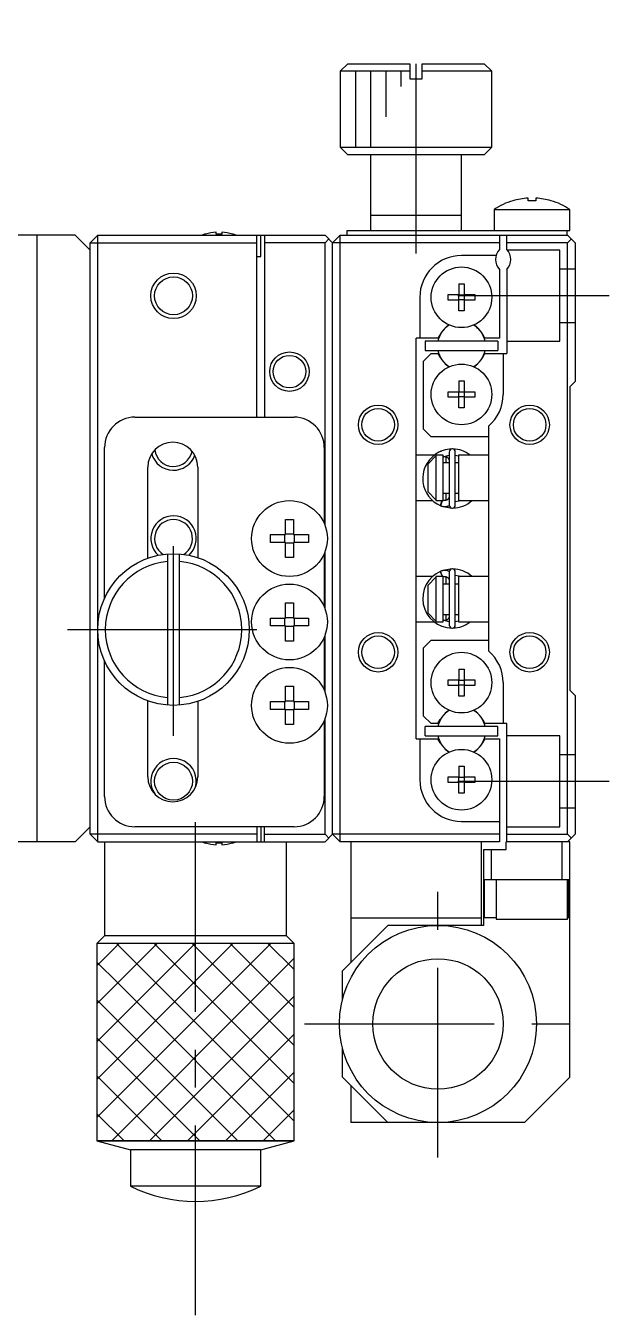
# Model space of a CAD drawing. Extents: x -214 to 398, y -1 to 455.
# Drawn here: x 261.5 to 300, y 191.5 to 276.5 of the extents above; entities that cross this region are included whole.
import ezdxf

# ---------------------------------------------------------------- set-up
doc = ezdxf.new("R2010")
doc.units = 0
doc.header["$LTSCALE"] = 10
doc.linetypes.add('CENTER', pattern=[2, 1.25, -0.25, 0.25, -0.25])
doc.linetypes.add('DASHED', pattern=[3.5, 2, -1.5])
doc.layers.get('0').update_dxf_attribs({"linetype": 'CONTINUOUS'})
doc.layers.add('CENTER', color=1, linetype='CENTER')

msp = doc.modelspace()

# ---------------------------------------------------------------- linework, layer by layer
at = {"color": 7, "linetype": 'CONTINUOUS'}
for p, q in [((282.71172, 274.046626), (282.21172, 273.546626)), ((282.71172, 274.046626), (286.81172, 274.046626)), ((286.81172, 274.046626), (286.81172, 273.046626)), ((287.61172, 274.046626), (291.71172, 274.046626)), ((287.61172, 273.046626), (287.61172, 274.046626)), ((292.21172, 273.546626), (291.71172, 274.046626)), ((286.81172, 273.546626), (282.21172, 273.546626)), ((282.21172, 273.546626), (282.21172, 268.546626)), ((286.81172, 273.046626), (287.61172, 273.046626)), ((292.21172, 273.546626), (287.61172, 273.546626)), ((292.21172, 268.546626), (292.21172, 273.546626)), ((282.21172, 268.546626), (292.21172, 268.546626)), ((282.21172, 268.546626), (282.71172, 268.046626)), ((291.71172, 268.046626), (282.71172, 268.046626)), ((284.21172, 268.046626), (284.21172, 263.046626)), ((290.21172, 263.046626), (290.21172, 268.046626)), ((291.71172, 268.046626), (292.21172, 268.546626)), ((292.36172, 264.438283), (297.36172, 264.438283)), ((292.36172, 264.438283), (292.36172, 263.046626)), ((293.603131, 265.009206), (293.599788, 265.016062)), ((294.60172, 265.009206), (294.60172, 265.181578)), ((295.12172, 265.009206), (294.60172, 265.009206)), ((295.12172, 265.181578), (295.12172, 265.009206)), ((296.123653, 265.016062), (296.12031, 265.009206)), ((297.36172, 263.046626), (297.36172, 264.438283)), ((290.21172, 264.046626), (284.21172, 264.046626)), ((264.71172, 262.746626), (191.21172, 262.746626)), ((262.21172, 222.746626), (262.21172, 262.746626)), ((265.71172, 261.746626), (264.71172, 262.746626)), ((265.71172, 262.246626), (266.21172, 262.746626)), ((266.21172, 262.746626), (281.21172, 262.746626)), ((266.21172, 222.746626), (266.21172, 262.746626)), ((273.325359, 262.816147), (273.323105, 262.82077)), ((274.03172, 262.816147), (274.03172, 262.936485)), ((274.39172, 262.816147), (274.03172, 262.816147)), ((274.39172, 262.936485), (274.39172, 262.816147)), ((275.100336, 262.82077), (275.098082, 262.816147)), ((276.71172, 250.746626), (276.71172, 262.746626)), ((276.96172, 261.346626), (276.96172, 262.746626)), ((277.21172, 262.746626), (277.21172, 250.746626)), ((281.21172, 262.746626), (281.71172, 262.246626)), ((282.21172, 262.746626), (281.71172, 262.246626)), ((282.21172, 262.746626), (297.21172, 262.746626)), ((282.21172, 222.746626), (282.21172, 262.746626)), ((282.66172, 262.746626), (282.66172, 263.046626)), ((282.66172, 263.046626), (297.36172, 263.046626)), ((292.71172, 262.746626), (292.71172, 261.808064)), ((293.21172, 261.808064), (293.21172, 262.746626)), ((297.16172, 263.046626), (297.16172, 262.746626)), ((297.21172, 262.746626), (297.71172, 262.246626)), ((265.71172, 223.246626), (265.71172, 262.246626)), ((265.71172, 262.246626), (276.71172, 262.246626)), ((281.21172, 262.246626), (277.21172, 262.246626)), ((281.46172, 262.496626), (281.21172, 262.246626)), ((281.21172, 243.599562), (281.21172, 262.246626)), ((281.71172, 223.246626), (281.71172, 262.246626)), ((292.71172, 262.246626), (281.71172, 262.246626)), ((297.21172, 262.246626), (293.21172, 262.246626)), ((297.46172, 262.496626), (297.21172, 262.246626)), ((297.21172, 223.246626), (297.21172, 262.246626)), ((297.71172, 262.246626), (297.71172, 253.096626)), ((276.71172, 261.346626), (276.96172, 261.346626)), ((292.493475, 261.396626), (290.21172, 261.396626)), ((292.71172, 260.485188), (292.71172, 255.946626)), ((293.21172, 260.485188), (293.21172, 254.946626)), ((290.03172, 259.532987), (290.39172, 259.532987)), ((290.03172, 259.532987), (290.03172, 258.826626)), ((290.39172, 259.532987), (290.39172, 258.826626)), ((287.46172, 258.646626), (287.46172, 255.946626)), ((289.325359, 258.466626), (289.325359, 258.826626)), ((289.325359, 258.826626), (290.03172, 258.826626)), ((290.03172, 258.466626), (289.325359, 258.466626)), ((290.042093, 258.816254), (290.03172, 258.826626)), ((290.042093, 258.476998), (290.03172, 258.466626)), ((290.03172, 257.760264), (290.03172, 258.466626)), ((290.042093, 258.816254), (290.381348, 258.816254)), ((290.042093, 258.476998), (290.042093, 258.816254)), ((290.381348, 258.476998), (290.042093, 258.476998)), ((290.381348, 258.816254), (290.39172, 258.826626)), ((290.381348, 258.816254), (290.381348, 258.476998)), ((290.381348, 258.476998), (290.39172, 258.466626)), ((290.39172, 258.826626), (291.098082, 258.826626)), ((290.39172, 258.466626), (290.39172, 257.760264)), ((291.098082, 258.466626), (290.39172, 258.466626)), ((291.098082, 258.826626), (291.098082, 258.466626)), ((290.39172, 257.760264), (290.03172, 257.760264)), ((287.21172, 229.546626), (287.21172, 255.946626)), ((288.660915, 255.946626), (287.21172, 255.946626)), ((288.811081, 256.206721), (288.660915, 255.946626)), ((291.762526, 255.946626), (291.61236, 256.206721)), ((292.71172, 255.946626), (291.762526, 255.946626)), ((287.81172, 255.746626), (287.81172, 255.146626)), ((292.61172, 255.746626), (287.81172, 255.746626)), ((287.81172, 255.146626), (292.61172, 255.146626)), ((292.61172, 255.746626), (292.61172, 255.146626)), ((288.21172, 254.946626), (287.71172, 254.446626)), ((287.71172, 249.946626), (287.71172, 254.446626)), ((288.21172, 254.946626), (288.660915, 254.946626)), ((288.660915, 254.946626), (288.811081, 254.686531)), ((291.61236, 254.686531), (291.762526, 254.946626)), ((291.762526, 254.946626), (293.21172, 254.946626)), ((292.96172, 254.946626), (292.96172, 252.246626)), ((290.03172, 253.132987), (290.39172, 253.132987)), ((290.03172, 253.132987), (290.03172, 252.426626)), ((290.39172, 253.132987), (290.39172, 252.426626)), ((297.36172, 252.746626), (297.71172, 253.096626)), ((297.36172, 252.746626), (297.36172, 232.746626)), ((289.325359, 252.066626), (289.325359, 252.426626)), ((289.325359, 252.426626), (290.03172, 252.426626)), ((290.03172, 252.066626), (289.325359, 252.066626)), ((290.042093, 252.416254), (290.03172, 252.426626)), ((290.042093, 252.076998), (290.03172, 252.066626)), ((290.03172, 251.360264), (290.03172, 252.066626)), ((290.042093, 252.416254), (290.381348, 252.416254)), ((290.042093, 252.076998), (290.042093, 252.416254)), ((290.381348, 252.076998), (290.042093, 252.076998)), ((290.381348, 252.416254), (290.39172, 252.426626)), ((290.381348, 252.416254), (290.381348, 252.076998)), ((290.381348, 252.076998), (290.39172, 252.066626)), ((290.39172, 252.426626), (291.098082, 252.426626)), ((290.39172, 252.066626), (290.39172, 251.360264)), ((291.098082, 252.066626), (290.39172, 252.066626)), ((291.098082, 252.426626), (291.098082, 252.066626)), ((290.39172, 251.360264), (290.03172, 251.360264)), ((268.66172, 250.746626), (279.16172, 250.746626)), ((287.71172, 249.946626), (288.21172, 249.446626)), ((292.01172, 235.325688), (292.01172, 250.167563)), ((292.01172, 249.446626), (288.21172, 249.446626)), ((266.66172, 238.819667), (266.66172, 248.746626)), ((281.16172, 248.746626), (281.16172, 243.726422)), ((288.421386, 248.246626), (287.21172, 248.246626)), ((289.01172, 248.246626), (288.51172, 248.246626)), ((288.51172, 248.246626), (288.51172, 245.246626)), ((288.842207, 248.492945), (288.80281, 248.475657)), ((288.83755, 248.489632), (288.833116, 248.489049)), ((288.896827, 248.514714), (288.841663, 248.493987)), ((289.011606, 248.132437), (289.405179, 248.23791)), ((289.01172, 245.246626), (289.01172, 248.246626)), ((289.405239, 248.449704), (289.405239, 244.949704)), ((289.805239, 244.949704), (289.805239, 248.449704)), ((289.805293, 248.237597), (290.01184, 248.196392)), ((290.01172, 248.246626), (290.01172, 245.246626)), ((292.01172, 248.246626), (290.01172, 248.246626)), ((269.51172, 241.448753), (269.51172, 247.446626)), ((272.81172, 247.446626), (272.81172, 241.483713)), ((288.01172, 247.663141), (288.51172, 248.192309)), ((288.01172, 245.830111), (288.01172, 247.663141)), ((288.998216, 248.125896), (289.01246, 248.131514)), ((289.405239, 247.746626), (289.01172, 247.746626)), ((289.01246, 248.131514), (289.026476, 248.136217)), ((289.026476, 248.136217), (289.04072, 248.140199)), ((289.04072, 248.140199), (289.055156, 248.143447)), ((289.055156, 248.143447), (289.069745, 248.145951)), ((289.069745, 248.145951), (289.084449, 248.147702)), ((289.084449, 248.147702), (289.099228, 248.148694)), ((289.099228, 248.148694), (289.114043, 248.148925)), ((289.114043, 248.148925), (289.128854, 248.148392)), ((289.128854, 248.148392), (289.143619, 248.147097)), ((289.143619, 248.147097), (289.1583, 248.145045)), ((289.1583, 248.145045), (289.172857, 248.14224)), ((289.172857, 248.14224), (289.187251, 248.138692)), ((289.187251, 248.138692), (289.201443, 248.134412)), ((289.201443, 248.134412), (289.215396, 248.129411)), ((289.21172, 247.746626), (289.21172, 248.1312)), ((289.215396, 248.129411), (289.229073, 248.123707)), ((289.229073, 248.123707), (289.24244, 248.117315)), ((289.24244, 248.117315), (289.255462, 248.110254)), ((289.255462, 248.110254), (289.268107, 248.102545)), ((289.268107, 248.102545), (289.280344, 248.094211)), ((289.280344, 248.094211), (289.292143, 248.085275)), ((289.292143, 248.085275), (289.303476, 248.075761)), ((289.303476, 248.075761), (289.314317, 248.065696)), ((289.314317, 248.065696), (289.32464, 248.055108)), ((289.32464, 248.055108), (289.334422, 248.044024)), ((289.334422, 248.044024), (289.343641, 248.032473)), ((289.343641, 248.032473), (289.352278, 248.020485)), ((289.352278, 248.020485), (289.360314, 248.008091)), ((289.360314, 248.008091), (289.36773, 247.995322)), ((289.36773, 247.995322), (289.374513, 247.982209)), ((289.374513, 247.982209), (289.380648, 247.968785)), ((289.380648, 247.968785), (289.386121, 247.955081)), ((289.386121, 247.955081), (289.390923, 247.941132)), ((289.390923, 247.941132), (289.395044, 247.926969)), ((289.395044, 247.926969), (289.398474, 247.912627)), ((289.398474, 247.912627), (289.401209, 247.89814)), ((289.401209, 247.89814), (289.403242, 247.88354)), ((289.403242, 247.88354), (289.404569, 247.868862)), ((289.404569, 247.868862), (289.405189, 247.85414)), ((289.405189, 247.85414), (289.405239, 247.848817)), ((290.01172, 247.746626), (289.805239, 247.746626)), ((288.51172, 245.300943), (288.01172, 245.830111)), ((289.01172, 245.746626), (289.405239, 245.746626)), ((289.21172, 245.268296), (289.21172, 245.746626)), ((289.805239, 245.746626), (290.01172, 245.746626)), ((287.21172, 245.246626), (288.307922, 245.246626)), ((288.51172, 245.246626), (289.01172, 245.246626)), ((288.832271, 244.910764), (288.841701, 244.906728)), ((288.832854, 244.91042), (288.901009, 245.144155)), ((288.837787, 244.92901), (288.837233, 244.922026)), ((288.837233, 244.922026), (288.83725, 244.916196)), ((288.83725, 244.916196), (288.837836, 244.91156)), ((288.838907, 244.937099), (288.837787, 244.92901)), ((288.837836, 244.91156), (288.839063, 244.908006)), ((288.840585, 244.946238), (288.838907, 244.937099)), ((288.839063, 244.908006), (288.840907, 244.905836)), ((288.84281, 244.956364), (288.840585, 244.946238)), ((288.840907, 244.905836), (288.841663, 244.905421)), ((288.841663, 244.905421), (288.872015, 244.893352)), ((288.845566, 244.967408), (288.84281, 244.956364)), ((288.848835, 244.979292), (288.845566, 244.967408)), ((288.852594, 244.991935), (288.848835, 244.979292)), ((288.856817, 245.005251), (288.852594, 244.991935)), ((288.861474, 245.019147), (288.856817, 245.005251)), ((288.866535, 245.033527), (288.861474, 245.019147)), ((288.871963, 245.048293), (288.866535, 245.033527)), ((288.877723, 245.063342), (288.871963, 245.048293)), ((288.872015, 244.893352), (288.90463, 244.882189)), ((288.883773, 245.078572), (288.877723, 245.063342)), ((288.890072, 245.093876), (288.883773, 245.078572)), ((288.896577, 245.10915), (288.890072, 245.093876)), ((288.894667, 244.885148), (289.580928, 244.751165)), ((288.903243, 245.124289), (288.896577, 245.10915)), ((288.901009, 245.144155), (288.95816, 245.246637)), ((288.910024, 245.139188), (288.903243, 245.124289)), ((288.90463, 244.882189), (288.937751, 244.872674)), ((288.916874, 245.153744), (288.910024, 245.139188)), ((288.923744, 245.167857), (288.916874, 245.153744)), ((288.930589, 245.18143), (288.923744, 245.167857)), ((288.93736, 245.194369), (288.930589, 245.18143)), ((288.944011, 245.206585), (288.93736, 245.194369)), ((288.937751, 244.872674), (288.971294, 244.86483)), ((288.950496, 245.217995), (288.944011, 245.206585)), ((288.95677, 245.228518), (288.950496, 245.217995)), ((288.962791, 245.238084), (288.95677, 245.228518)), ((288.968516, 245.246626), (288.962791, 245.238084)), ((288.971294, 244.86483), (289.005177, 244.858676)), ((288.995696, 245.273345), (288.97525, 245.282239)), ((289.005406, 245.270567), (288.998216, 245.273512)), ((289.005177, 244.858676), (289.039317, 244.854226)), ((289.019332, 245.265488), (289.005406, 245.270567)), ((289.033501, 245.261128), (289.019332, 245.265488)), ((289.047875, 245.257502), (289.033501, 245.261128)), ((289.039317, 244.854226), (289.073631, 244.85149)), ((289.062416, 245.254618), (289.047875, 245.257502)), ((289.077084, 245.252487), (289.062416, 245.254618)), ((289.073631, 244.85149), (289.108036, 244.850475)), ((289.091841, 245.251114), (289.077084, 245.252487)), ((289.106645, 245.250503), (289.091841, 245.251114)), ((289.121457, 245.250654), (289.106645, 245.250503)), ((289.108036, 244.850475), (289.142447, 244.851183)), ((289.136238, 245.251567), (289.121457, 245.250654)), ((289.150946, 245.253238), (289.136238, 245.251567)), ((289.142447, 244.851183), (289.176781, 244.853611)), ((289.165544, 245.255662), (289.150946, 245.253238)), ((289.179992, 245.258828), (289.165544, 245.255662)), ((289.176781, 244.853611), (289.210955, 244.857754)), ((289.194252, 245.262728), (289.179992, 245.258828)), ((289.208289, 245.267349), (289.194252, 245.262728)), ((289.222066, 245.272676), (289.208289, 245.267349)), ((289.210955, 244.857754), (289.244884, 244.863601)), ((289.235548, 245.278693), (289.222066, 245.272676)), ((289.248703, 245.285382), (289.235548, 245.278693)), ((289.244884, 244.863601), (289.278487, 244.87114)), ((289.261497, 245.292724), (289.248703, 245.285382)), ((289.273901, 245.300696), (289.261497, 245.292724)), ((289.285886, 245.309278), (289.273901, 245.300696)), ((289.278487, 244.87114), (289.311681, 244.880351)), ((289.297422, 245.318445), (289.285886, 245.309278)), ((289.308484, 245.328172), (289.297422, 245.318445)), ((289.319048, 245.338434), (289.308484, 245.328172)), ((289.311681, 244.880351), (289.344386, 244.891213)), ((289.329088, 245.349203), (289.319048, 245.338434)), ((289.338583, 245.360453), (289.329088, 245.349203)), ((289.347513, 245.372155), (289.338583, 245.360453)), ((289.344386, 244.891213), (289.376522, 244.9037)), ((289.355857, 245.384279), (289.347513, 245.372155)), ((289.363599, 245.396796), (289.355857, 245.384279)), ((289.370721, 245.409675), (289.363599, 245.396796)), ((289.377209, 245.422886), (289.370721, 245.409675)), ((289.376522, 244.9037), (289.407835, 244.917699)), ((289.383048, 245.436397), (289.377209, 245.422886)), ((289.388227, 245.450175), (289.383048, 245.436397)), ((289.392734, 245.464189), (289.388227, 245.450175)), ((289.39656, 245.478406), (289.392734, 245.464189)), ((289.399697, 245.492793), (289.39656, 245.478406)), ((289.402138, 245.507316), (289.399697, 245.492793)), ((289.403878, 245.521942), (289.402138, 245.507316)), ((289.404912, 245.536636), (289.403878, 245.521942)), ((289.405239, 245.550591), (289.404912, 245.536636)), ((290.040012, 245.211022), (289.80529, 245.161524)), ((290.01172, 245.246626), (292.01172, 245.246626)), ((290.146531, 245.246393), (290.040012, 245.211022)), ((278.60172, 244.005215), (279.12172, 244.005215)), ((278.60172, 243.006626), (278.60172, 244.005215)), ((279.12172, 244.005215), (279.12172, 243.006626)), ((277.603131, 243.006626), (278.60172, 243.006626)), ((277.603131, 242.486626), (277.603131, 243.006626)), ((278.60172, 242.486626), (277.603131, 242.486626)), ((278.560346, 242.486626), (278.560346, 243.006626)), ((278.60172, 243.048001), (279.12172, 243.048001)), ((278.60172, 241.488036), (278.60172, 242.486626)), ((279.12172, 242.445251), (278.60172, 242.445251)), ((279.12172, 243.006626), (280.12031, 243.006626)), ((279.12172, 242.486626), (279.12172, 241.488036)), ((280.12031, 242.486626), (279.12172, 242.486626)), ((279.163095, 243.006626), (279.163095, 242.486626)), ((280.12031, 243.006626), (280.12031, 242.486626)), ((270.81172, 241.7306), (270.81172, 231.762651)), ((271.61172, 231.762651), (271.61172, 241.7306)), ((279.12172, 241.488036), (278.60172, 241.488036)), ((281.16172, 241.76683), (281.16172, 238.226422)), ((281.21172, 238.099562), (281.21172, 241.89369)), ((288.832854, 240.582832), (288.901009, 240.349097)), ((288.837233, 240.571226), (288.83725, 240.577056)), ((288.837787, 240.564242), (288.837233, 240.571226)), ((288.83725, 240.577056), (288.837836, 240.581692)), ((288.838907, 240.556153), (288.837787, 240.564242)), ((288.837836, 240.581692), (288.839063, 240.585246)), ((288.840585, 240.547013), (288.838907, 240.556153)), ((288.839063, 240.585246), (288.840907, 240.587415)), ((288.840907, 240.587415), (288.841663, 240.587831)), ((288.859389, 240.595081), (288.841663, 240.587831)), ((288.891763, 240.606876), (288.859389, 240.595081)), ((288.924674, 240.617035), (288.891763, 240.606876)), ((289.579747, 240.74207), (288.895755, 240.608527)), ((288.958043, 240.625534), (288.924674, 240.617035)), ((288.991787, 240.632353), (288.958043, 240.625534)), ((289.025826, 240.637475), (288.991787, 240.632353)), ((289.060075, 240.640887), (289.025826, 240.637475)), ((289.094452, 240.642582), (289.060075, 240.640887)), ((289.128873, 240.642554), (289.094452, 240.642582)), ((289.163254, 240.640804), (289.128873, 240.642554)), ((289.197512, 240.637335), (289.163254, 240.640804)), ((289.231562, 240.632155), (289.197512, 240.637335)), ((289.265321, 240.625276), (289.231562, 240.632155)), ((289.298708, 240.616714), (289.265321, 240.625276)), ((289.331639, 240.606489), (289.298708, 240.616714)), ((289.364034, 240.594624), (289.331639, 240.606489)), ((289.395813, 240.581149), (289.364034, 240.594624)), ((289.407884, 240.57553), (289.395813, 240.581149)), ((288.307865, 240.246626), (287.21172, 240.246626)), ((288.01172, 239.663141), (288.51172, 240.192309)), ((289.01172, 240.246626), (288.51172, 240.246626)), ((288.51172, 240.246626), (288.51172, 237.246626)), ((288.84281, 240.536887), (288.840585, 240.547013)), ((288.845566, 240.525844), (288.84281, 240.536887)), ((288.848835, 240.51396), (288.845566, 240.525844)), ((288.852594, 240.501316), (288.848835, 240.51396)), ((288.856817, 240.488001), (288.852594, 240.501316)), ((288.861474, 240.474105), (288.856817, 240.488001)), ((288.866535, 240.459725), (288.861474, 240.474105)), ((288.871963, 240.444959), (288.866535, 240.459725)), ((288.877723, 240.429909), (288.871963, 240.444959)), ((288.883773, 240.41468), (288.877723, 240.429909)), ((288.890072, 240.399375), (288.883773, 240.41468)), ((288.896577, 240.384101), (288.890072, 240.399375)), ((288.903243, 240.368963), (288.896577, 240.384101)), ((288.901009, 240.349097), (288.95816, 240.246614)), ((288.910024, 240.354064), (288.903243, 240.368963)), ((288.916874, 240.339508), (288.910024, 240.354064)), ((288.923744, 240.325395), (288.916874, 240.339508)), ((288.930589, 240.311822), (288.923744, 240.325395)), ((288.93736, 240.298883), (288.930589, 240.311822)), ((288.944011, 240.286666), (288.93736, 240.298883)), ((288.950496, 240.275257), (288.944011, 240.286666)), ((288.95677, 240.264733), (288.950496, 240.275257)), ((288.962791, 240.255167), (288.95677, 240.264733)), ((288.968516, 240.246626), (288.962791, 240.255167)), ((288.998216, 240.21974), (289.01246, 240.225358)), ((289.01172, 237.246626), (289.01172, 240.246626)), ((289.405239, 239.746626), (289.01172, 239.746626)), ((289.01246, 240.225358), (289.026476, 240.230061)), ((289.026476, 240.230061), (289.04072, 240.234043)), ((289.04072, 240.234043), (289.055156, 240.237291)), ((289.055156, 240.237291), (289.069745, 240.239794)), ((289.069745, 240.239794), (289.084449, 240.241545)), ((289.084449, 240.241545), (289.099228, 240.242538)), ((289.099228, 240.242538), (289.114043, 240.242768)), ((289.114043, 240.242768), (289.128854, 240.242236)), ((289.128854, 240.242236), (289.143619, 240.240941)), ((289.143619, 240.240941), (289.1583, 240.238889)), ((289.1583, 240.238889), (289.172857, 240.236084)), ((289.172857, 240.236084), (289.187251, 240.232536)), ((289.187251, 240.232536), (289.201443, 240.228255)), ((289.201443, 240.228255), (289.215396, 240.223255)), ((289.21172, 239.746626), (289.21172, 240.224952)), ((289.215396, 240.223255), (289.229073, 240.217551)), ((289.229073, 240.217551), (289.24244, 240.211158)), ((289.24244, 240.211158), (289.255462, 240.204098)), ((289.255462, 240.204098), (289.268107, 240.196389)), ((289.268107, 240.196389), (289.280344, 240.188055)), ((289.280344, 240.188055), (289.292143, 240.179118)), ((289.292143, 240.179118), (289.303476, 240.169605)), ((289.303476, 240.169605), (289.314317, 240.15954)), ((289.314317, 240.15954), (289.32464, 240.148952)), ((289.32464, 240.148952), (289.334422, 240.137867)), ((289.334422, 240.137867), (289.343641, 240.126317)), ((289.343641, 240.126317), (289.352278, 240.114329)), ((289.352278, 240.114329), (289.360314, 240.101935)), ((289.360314, 240.101935), (289.36773, 240.089166)), ((289.36773, 240.089166), (289.374513, 240.076053)), ((289.374513, 240.076053), (289.380648, 240.062628)), ((289.380648, 240.062628), (289.386121, 240.048925)), ((289.386121, 240.048925), (289.390923, 240.034975)), ((289.390923, 240.034975), (289.395044, 240.020813)), ((289.395044, 240.020813), (289.398474, 240.006471)), ((289.398474, 240.006471), (289.401209, 239.991983)), ((289.401209, 239.991983), (289.403242, 239.977384)), ((289.403242, 239.977384), (289.404569, 239.962706)), ((289.404569, 239.962706), (289.405189, 239.947984)), ((289.405189, 239.947984), (289.405239, 239.94266)), ((289.405239, 240.543548), (289.405239, 237.043548)), ((289.805239, 237.043548), (289.805239, 240.543548)), ((290.01172, 239.746626), (289.805239, 239.746626)), ((289.805261, 240.331732), (290.034928, 240.28371)), ((290.01172, 240.246626), (290.01172, 237.246626)), ((292.01172, 240.246626), (290.01172, 240.246626)), ((290.034928, 240.28371), (290.145979, 240.247065)), ((288.01172, 237.830111), (288.01172, 239.663141)), ((278.60172, 238.505215), (279.12172, 238.505215)), ((278.60172, 237.506626), (278.60172, 238.505215)), ((279.12172, 238.505215), (279.12172, 237.506626)), ((277.603131, 237.506626), (278.60172, 237.506626)), ((277.603131, 236.986626), (277.603131, 237.506626)), ((278.560346, 236.986626), (278.560346, 237.506626)), ((278.60172, 237.548001), (279.12172, 237.548001)), ((279.12172, 237.506626), (280.12031, 237.506626)), ((279.163095, 237.506626), (279.163095, 236.986626)), ((280.12031, 237.506626), (280.12031, 236.986626)), ((287.21172, 237.246626), (288.420396, 237.246626)), ((288.51172, 237.300943), (288.01172, 237.830111)), ((288.51172, 237.246626), (289.01172, 237.246626)), ((289.005406, 237.364411), (288.998216, 237.367356)), ((289.019332, 237.359332), (289.005406, 237.364411)), ((289.405146, 237.255345), (289.011539, 237.360841)), ((289.01172, 237.746626), (289.405239, 237.746626)), ((289.033501, 237.354972), (289.019332, 237.359332)), ((289.047875, 237.351345), (289.033501, 237.354972)), ((289.062416, 237.348462), (289.047875, 237.351345)), ((289.077084, 237.346331), (289.062416, 237.348462)), ((289.091841, 237.344958), (289.077084, 237.346331)), ((289.106645, 237.344347), (289.091841, 237.344958)), ((289.121457, 237.344498), (289.106645, 237.344347)), ((289.136238, 237.345411), (289.121457, 237.344498)), ((289.150946, 237.347082), (289.136238, 237.345411)), ((289.165544, 237.349505), (289.150946, 237.347082)), ((289.179992, 237.352672), (289.165544, 237.349505)), ((289.194252, 237.356572), (289.179992, 237.352672)), ((289.208289, 237.361193), (289.194252, 237.356572)), ((289.222066, 237.36652), (289.208289, 237.361193)), ((289.21172, 237.362048), (289.21172, 237.746626)), ((289.235548, 237.372537), (289.222066, 237.36652)), ((289.248703, 237.379226), (289.235548, 237.372537)), ((289.261497, 237.386567), (289.248703, 237.379226)), ((289.273901, 237.39454), (289.261497, 237.386567)), ((289.285886, 237.403122), (289.273901, 237.39454)), ((289.297422, 237.412288), (289.285886, 237.403122)), ((289.308484, 237.422016), (289.297422, 237.412288)), ((289.319048, 237.432277), (289.308484, 237.422016)), ((289.329088, 237.443047), (289.319048, 237.432277)), ((289.338583, 237.454297), (289.329088, 237.443047)), ((289.347513, 237.465999), (289.338583, 237.454297)), ((289.355857, 237.478123), (289.347513, 237.465999)), ((289.363599, 237.49064), (289.355857, 237.478123)), ((289.370721, 237.503519), (289.363599, 237.49064)), ((289.377209, 237.51673), (289.370721, 237.503519)), ((289.383048, 237.53024), (289.377209, 237.51673)), ((289.388227, 237.544019), (289.383048, 237.53024)), ((289.392734, 237.558033), (289.388227, 237.544019)), ((289.39656, 237.57225), (289.392734, 237.558033)), ((289.399697, 237.586636), (289.39656, 237.57225)), ((289.402138, 237.601159), (289.399697, 237.586636)), ((289.403878, 237.615786), (289.402138, 237.601159)), ((289.404912, 237.63048), (289.403878, 237.615786)), ((289.405239, 237.644435), (289.404912, 237.63048)), ((289.805239, 237.746626), (290.01172, 237.746626)), ((290.011811, 237.296852), (289.805243, 237.255649)), ((290.01172, 237.246626), (292.01172, 237.246626)), ((278.60172, 236.986626), (277.603131, 236.986626)), ((278.60172, 235.988036), (278.60172, 236.986626)), ((279.12172, 236.945251), (278.60172, 236.945251)), ((279.12172, 236.986626), (279.12172, 235.988036)), ((280.12031, 236.986626), (279.12172, 236.986626)), ((281.21172, 232.599562), (281.21172, 236.39369)), ((288.836946, 237.003446), (288.833116, 237.004203)), ((288.841663, 236.999264), (288.89956, 236.977649)), ((279.12172, 235.988036), (278.60172, 235.988036)), ((281.16172, 236.26683), (281.16172, 232.726422)), ((288.21172, 236.046626), (287.71172, 235.546626)), ((287.71172, 231.046626), (287.71172, 235.546626)), ((288.21172, 236.046626), (292.01172, 236.046626)), ((266.66172, 225.746626), (266.66172, 234.673585)), ((290.03172, 234.132987), (290.39172, 234.132987)), ((290.03172, 234.132987), (290.03172, 233.426626)), ((290.39172, 234.132987), (290.39172, 233.426626)), ((278.60172, 233.005215), (279.12172, 233.005215)), ((278.60172, 232.006626), (278.60172, 233.005215)), ((279.12172, 233.005215), (279.12172, 232.006626)), ((289.325359, 233.066626), (289.325359, 233.426626)), ((289.325359, 233.426626), (290.03172, 233.426626)), ((290.03172, 233.066626), (289.325359, 233.066626)), ((290.042093, 233.416254), (290.03172, 233.426626)), ((290.042093, 233.076998), (290.03172, 233.066626)), ((290.03172, 232.360264), (290.03172, 233.066626)), ((290.042093, 233.416254), (290.381348, 233.416254)), ((290.042093, 233.076998), (290.042093, 233.416254)), ((290.381348, 233.076998), (290.042093, 233.076998)), ((290.381348, 233.416254), (290.39172, 233.426626)), ((290.381348, 233.416254), (290.381348, 233.076998)), ((290.381348, 233.076998), (290.39172, 233.066626)), ((290.39172, 233.426626), (291.098082, 233.426626)), ((290.39172, 233.066626), (290.39172, 232.360264)), ((291.098082, 233.066626), (290.39172, 233.066626)), ((291.098082, 233.426626), (291.098082, 233.066626)), ((292.96172, 233.246626), (292.96172, 230.546626)), ((290.39172, 232.360264), (290.03172, 232.360264)), ((297.71172, 232.396626), (297.36172, 232.746626)), ((297.71172, 232.396626), (297.71172, 223.246626)), ((269.51172, 227.046626), (269.51172, 232.044499)), ((272.81172, 232.009538), (272.81172, 227.046626)), ((277.603131, 232.006626), (278.60172, 232.006626)), ((277.603131, 231.486626), (277.603131, 232.006626)), ((278.60172, 231.486626), (277.603131, 231.486626)), ((278.560346, 231.486626), (278.560346, 232.006626)), ((278.60172, 232.048001), (279.12172, 232.048001)), ((278.60172, 230.488036), (278.60172, 231.486626)), ((279.12172, 231.445251), (278.60172, 231.445251)), ((279.12172, 232.006626), (280.12031, 232.006626)), ((279.12172, 231.486626), (279.12172, 230.488036)), ((280.12031, 231.486626), (279.12172, 231.486626)), ((279.163095, 232.006626), (279.163095, 231.486626)), ((280.12031, 232.006626), (280.12031, 231.486626)), ((279.12172, 230.488036), (278.60172, 230.488036)), ((281.16172, 230.76683), (281.16172, 225.746626)), ((281.21172, 223.246626), (281.21172, 230.89369)), ((287.71172, 231.046626), (288.21172, 230.546626)), ((288.660915, 230.546626), (288.21172, 230.546626)), ((288.660915, 230.546626), (288.811081, 230.806721)), ((291.61236, 230.806721), (291.762526, 230.546626)), ((293.21172, 230.546626), (291.762526, 230.546626)), ((293.21172, 222.746626), (293.21172, 230.546626)), ((287.21172, 229.546626), (288.660915, 229.546626)), ((287.46172, 229.546626), (287.46172, 226.846626)), ((287.81172, 229.746626), (287.81172, 230.346626)), ((292.61172, 230.346626), (287.81172, 230.346626)), ((287.81172, 229.746626), (292.61172, 229.746626)), ((288.811081, 229.286531), (288.660915, 229.546626)), ((291.762526, 229.546626), (291.61236, 229.286531)), ((291.762526, 229.546626), (292.71172, 229.546626)), ((292.61172, 229.746626), (292.61172, 230.346626)), ((292.71172, 229.546626), (292.71172, 222.746626)), ((289.325359, 226.666626), (289.325359, 227.026626)), ((289.325359, 227.026626), (290.03172, 227.026626)), ((290.03172, 227.732987), (290.39172, 227.732987)), ((290.03172, 227.732987), (290.03172, 227.026626)), ((290.042093, 227.016254), (290.03172, 227.026626)), ((290.042093, 227.016254), (290.381348, 227.016254)), ((290.042093, 226.676998), (290.042093, 227.016254)), ((290.381348, 227.016254), (290.39172, 227.026626)), ((290.381348, 227.016254), (290.381348, 226.676998)), ((290.39172, 227.732987), (290.39172, 227.026626)), ((290.39172, 227.026626), (291.098082, 227.026626)), ((291.098082, 227.026626), (291.098082, 226.666626)), ((290.03172, 226.666626), (289.325359, 226.666626)), ((290.042093, 226.676998), (290.03172, 226.666626)), ((290.03172, 225.960264), (290.03172, 226.666626)), ((290.381348, 226.676998), (290.042093, 226.676998)), ((290.381348, 226.676998), (290.39172, 226.666626)), ((290.39172, 226.666626), (290.39172, 225.960264)), ((291.098082, 226.666626), (290.39172, 226.666626)), ((290.39172, 225.960264), (290.03172, 225.960264)), ((264.71172, 222.746626), (265.71172, 223.746626)), ((279.16172, 223.746626), (268.66172, 223.746626)), ((276.71172, 223.746626), (276.71172, 222.746626)), ((276.96172, 223.746626), (276.96172, 222.746626)), ((277.21172, 222.746626), (277.21172, 223.746626)), ((290.21172, 224.096626), (292.71172, 224.096626)), ((264.71172, 222.746626), (191.21172, 222.746626)), ((266.21172, 222.746626), (265.71172, 223.246626)), ((276.71172, 223.246626), (265.71172, 223.246626)), ((266.21172, 222.746626), (281.21172, 222.746626)), ((266.661724, 222.746626), (266.661724, 216.546622)), ((277.21172, 223.246626), (281.21172, 223.246626)), ((278.661716, 216.546622), (278.661716, 222.746626)), ((281.21172, 223.246626), (281.46172, 222.996626)), ((281.71172, 223.246626), (281.21172, 222.746626)), ((282.21172, 222.746626), (281.71172, 223.246626)), ((292.71172, 223.246626), (281.71172, 223.246626)), ((292.71172, 222.746626), (282.21172, 222.746626)), ((282.91172, 222.746626), (282.91172, 214.796626)), ((291.51172, 222.746626), (291.51172, 217.246626)), ((293.16172, 222.246626), (293.16172, 222.746626)), ((297.36172, 222.746626), (293.16172, 222.746626)), ((293.21172, 223.246626), (297.21172, 223.246626)), ((296.86172, 220.246626), (296.86172, 222.746626)), ((297.21172, 223.246626), (297.46172, 222.996626)), ((297.71172, 223.246626), (297.21172, 222.746626)), ((297.36172, 207.246626), (297.36172, 222.746626)), ((273.323105, 222.672482), (273.325359, 222.677104)), ((274.03172, 222.677104), (274.39172, 222.677104)), ((274.03172, 222.556767), (274.03172, 222.677104)), ((274.39172, 222.677104), (274.39172, 222.556767)), ((275.098082, 222.677104), (275.100336, 222.672482)), ((291.66172, 222.246626), (291.66172, 217.246626)), ((291.66172, 222.246626), (293.16172, 222.246626)), ((292.16172, 222.246626), (292.16172, 220.246626)), ((297.36172, 220.246626), (291.66172, 220.246626)), ((291.701984, 220.246626), (291.701984, 217.746626)), ((292.51172, 220.246626), (292.51172, 217.646626)), ((297.21172, 217.646626), (297.21172, 220.246626)), ((297.292542, 217.746626), (297.292542, 220.246626)), ((282.91172, 217.746626), (291.51172, 217.746626)), ((292.51172, 217.746626), (291.66172, 217.746626)), ((292.51172, 217.646626), (297.21172, 217.646626)), ((297.36172, 217.746626), (297.21172, 217.746626)), ((285.36172, 217.246626), (282.36172, 214.246626)), ((291.66172, 217.246626), (285.36172, 217.246626)), ((266.661724, 216.546622), (266.161721, 216.04662)), ((279.161719, 216.04662), (266.161721, 216.04662)), ((266.161721, 216.04662), (266.161721, 203.046619)), ((266.161721, 216.04662), (266.161721, 203.046619)), ((279.161719, 216.04662), (266.161721, 216.04662)), ((278.661716, 216.546622), (266.661724, 216.546622)), ((279.161719, 216.04662), (278.661716, 216.546622)), ((279.161719, 203.046619), (279.161719, 216.04662)), ((279.161719, 203.046619), (279.161719, 216.04662)), ((282.36172, 212.346622), (282.36172, 214.246626)), ((282.36172, 207.246626), (282.36172, 209.14663)), ((282.36172, 207.246626), (285.36172, 204.246626)), ((282.91172, 206.696626), (282.91172, 204.246626)), ((294.36172, 204.246626), (297.36172, 207.246626)), ((294.36172, 204.246626), (282.91172, 204.246626)), ((279.161719, 203.046619), (266.161721, 203.046619)), ((266.161721, 203.046619), (268.36172, 202.457131)), ((266.161721, 203.046619), (279.161719, 203.046619)), ((276.96172, 202.457131), (268.36172, 202.457131)), ((268.36172, 202.457131), (268.36172, 200.04662)), ((276.96172, 202.457131), (279.161719, 203.046619)), ((276.96172, 200.04662), (276.96172, 202.457131)), ((276.96172, 200.04662), (268.36172, 200.04662))]:
    msp.add_line(p, q, dxfattribs=at)
at = {"color": 3, "linetype": 'CONTINUOUS'}
for p, q in [((283.21172, 273.546626), (283.21172, 268.546626)), ((284.21172, 273.546626), (284.21172, 268.546626)), ((285.21172, 273.546626), (285.21172, 270.546626)), ((286.21172, 273.546626), (286.21172, 272.546626)), ((266.161721, 214.576816), (267.631525, 216.04662)), ((267.445041, 216.04662), (270.038283, 213.453378)), ((267.538283, 213.453378), (270.131525, 216.04662)), ((269.945041, 216.04662), (272.538283, 213.453378)), ((270.038283, 213.453378), (272.631525, 216.04662)), ((272.445041, 216.04662), (275.038283, 213.453378)), ((272.538283, 213.453378), (275.131525, 216.04662)), ((274.945041, 216.04662), (277.538283, 213.453378)), ((275.038283, 213.453378), (277.631525, 216.04662)), ((277.445041, 216.04662), (279.161719, 214.329941)), ((277.538283, 213.453378), (279.161719, 215.076814)), ((266.161721, 214.829939), (267.538283, 213.453378)), ((266.161721, 212.076816), (267.538283, 213.453378)), ((266.161721, 209.576816), (270.038283, 213.453378)), ((266.161721, 207.076816), (272.538283, 213.453378)), ((266.161721, 204.576816), (275.038283, 213.453378)), ((267.131524, 203.046619), (277.538283, 213.453378)), ((267.538283, 213.453378), (277.945042, 203.046619)), ((270.038283, 213.453378), (279.161719, 204.329941)), ((272.538283, 213.453378), (279.161719, 206.829941)), ((275.038283, 213.453378), (279.161719, 209.329941)), ((277.538283, 213.453378), (279.161719, 211.829941)), ((269.631524, 203.046619), (279.161719, 212.576814)), ((266.161721, 212.329939), (275.445042, 203.046619)), ((272.131524, 203.046619), (279.161719, 210.076814)), ((266.161721, 209.829939), (272.945042, 203.046619)), ((274.631524, 203.046619), (279.161719, 207.576814)), ((266.161721, 207.329939), (270.445042, 203.046619)), ((277.131524, 203.046619), (279.161719, 205.076814)), ((266.161721, 204.829939), (267.945042, 203.046619))]:
    msp.add_line(p, q, dxfattribs=at)
at = {"color": 3, "linetype": 'DASHED'}
for p, q in [((296.71172, 261.746626), (293.262006, 261.746626)), ((296.71172, 255.746626), (296.71172, 261.746626)), ((297.71172, 260.496626), (296.71172, 260.496626)), ((296.71172, 256.996626), (297.71172, 256.996626)), ((293.21172, 255.746626), (296.71172, 255.746626)), ((296.71172, 229.746626), (293.21172, 229.746626)), ((296.71172, 223.746626), (296.71172, 229.746626)), ((297.71172, 228.496626), (296.71172, 228.496626)), ((296.71172, 224.996626), (297.71172, 224.996626)), ((293.21172, 223.746626), (296.71172, 223.746626))]:
    msp.add_line(p, q, dxfattribs=at)
at = {"color": 3, "linetype": 'CONTINUOUS'}
for centre, radius in [((271.21172, 258.746626), 1.5), ((278.86172, 253.746626), 1.3), ((284.71172, 250.246626), 1.3), ((294.71172, 250.246626), 1.3), ((284.71172, 235.246626), 1.3), ((294.71172, 235.246626), 1.3)]:
    msp.add_circle(centre, radius, dxfattribs=at)
at = {"color": 7, "linetype": 'CONTINUOUS'}
for centre, radius in [((290.21172, 258.646626), 2), ((271.21172, 258.746626), 1.25), ((278.86172, 253.746626), 1.075), ((290.21172, 252.246626), 2), ((284.71172, 250.246626), 1.075), ((294.71172, 250.246626), 1.075), ((278.86172, 242.746626), 2.5), ((271.21172, 236.746626), 5), ((278.86172, 237.246626), 2.5), ((284.71172, 235.246626), 1.075), ((294.71172, 235.246626), 1.075), ((290.21172, 233.246626), 2), ((278.86172, 231.746626), 2.5), ((290.21172, 226.846626), 2), ((271.21172, 226.746626), 1.25), ((288.66172, 210.746626), 6.499999), ((288.66172, 210.746626), 4.3)]:
    msp.add_circle(centre, radius, dxfattribs=at)
for centre, radius, start, end in [((294.86172, 260.696626), 4.5, 106.285843, 123.748989), ((294.86172, 260.696626), 4.492483, 93.317816, 106.26943), ((294.86172, 260.696626), 4.492483, 73.73057, 86.682184), ((294.86172, 260.696626), 4.5, 56.251011, 73.714157), ((274.21172, 259.746626), 3.2, 106.122533, 110.364135), ((274.21172, 259.746626), 3.194933, 93.229709, 106.106712), ((274.21172, 259.746626), 3.194933, 73.893288, 86.770291), ((274.21172, 259.746626), 3.2, 69.635865, 73.877467), ((293.46172, 261.146626), 1, 138.590378, 221.409622), ((292.46172, 261.146626), 1, 318.590378, 41.409622), ((290.21172, 258.646626), 2.75, 90, 180), ((290.21172, 255.446625), 1.5875, 120.433182, 169.10691), ((290.326625, 255.331721), 1.75, 121.881533, 150), ((290.21172, 255.446625), 1.5875, 10.89309, 59.566818), ((290.096816, 255.331721), 1.75, 30, 58.118467), ((290.21172, 255.446625), 1.5875, 190.893016, 239.566737), ((290.21172, 255.446625), 1.5875, 300.433263, 349.106984), ((290.326625, 255.561531), 1.75, 210, 238.118467), ((290.096816, 255.561531), 1.75, 301.881533, 330), ((290.21172, 252.246626), 2.75, 310.885193, 0), ((268.66172, 248.746626), 2, 90, 180), ((279.16172, 248.746626), 2, 0, 90), ((271.16172, 247.446626), 1.65, 0, 180), ((271.21172, 248.746626), 1.25, 187.220583, 348.374221), ((289.605243, 246.699701), 1.948828, 125.527392, 246.941699), ((289.606906, 246.693932), 1.95449, 90.807854, 125.46878), ((289.605239, 248.449704), 0.2, 0, 180), ((289.605869, 246.70253), 1.945793, 52.533808, 89.180643), ((289.605239, 244.949704), 0.2, 180, 0), ((289.603416, 246.703831), 1.952902, 270.843123, 311.731914), ((271.21172, 242.746626), 1.25, 303.12294, 236.87706), ((271.21172, 236.746626), 4.5, 95.099689, 264.900311), ((271.21172, 236.746626), 4.5, 275.099689, 84.900311), ((289.605636, 238.793694), 1.948849, 113.070586, 269.197143), ((289.605239, 240.543548), 0.2, 0, 180), ((289.603492, 238.789614), 1.952708, 48.275844, 89.150244), ((289.606556, 238.788714), 1.943782, 270.705552, 307.486733), ((289.605239, 237.043548), 0.2, 180, 0), ((290.21172, 233.246626), 2.75, 0, 49.114807), ((290.21172, 230.046627), 1.5875, 120.433263, 169.106984), ((290.326625, 229.931721), 1.75, 121.881533, 150), ((290.21172, 230.046627), 1.5875, 10.893016, 59.566737), ((290.096816, 229.931721), 1.75, 30, 58.118467), ((290.21172, 230.046627), 1.5875, 190.89309, 239.566818), ((290.21172, 230.046627), 1.5875, 300.433182, 349.10691), ((290.326625, 230.161531), 1.75, 210, 238.118467), ((290.096816, 230.161531), 1.75, 301.881533, 330), ((271.16172, 227.046626), 1.65, 180, 0), ((290.21172, 226.846626), 2.75, 180, 270), ((268.66172, 225.746626), 2, 180, 270), ((279.16172, 225.746626), 2, 270, 0), ((274.21172, 225.746626), 3.2, 249.635865, 253.877467), ((274.21172, 225.746626), 3.2, 286.122533, 290.364135), ((274.21172, 225.746626), 3.194933, 253.893288, 266.770291), ((274.21172, 225.746626), 3.194933, 273.229709, 286.106712), ((272.66172, 208.79162), 9.745001, 243.816209, 296.183791)]:
    msp.add_arc(centre, radius, start, end, dxfattribs=at)
at = {"color": 3, "linetype": 'CONTINUOUS'}
for centre, start, end in [((271.21172, 248.746626), 196.012751, 340.33807), ((271.21172, 242.746626), 311.810315, 227.401187), ((271.21172, 226.746626), 345.045175, 214.074714)]:
    msp.add_arc(centre, 1.5, start, end, dxfattribs=at)
at = {"layer": 'CENTER', "color": 1, "linetype": 'CENTER'}
for p, q in [((287.21172, 261.546622), (287.21172, 276.546622)), ((299.961717, 258.746626), (289.961717, 258.746626)), ((271.21172, 229.746626), (271.21172, 243.746626)), ((264.21172, 236.746626), (278.21172, 236.746626)), ((272.66172, 191.546622), (272.66172, 226.546622)), ((289.961717, 226.746626), (299.961717, 226.746626)), ((288.66172, 201.946627), (288.66172, 219.546625)), ((279.861722, 210.746626), (297.461719, 210.746626))]:
    msp.add_line(p, q, dxfattribs=at)

doc.saveas('drawing.dxf')
